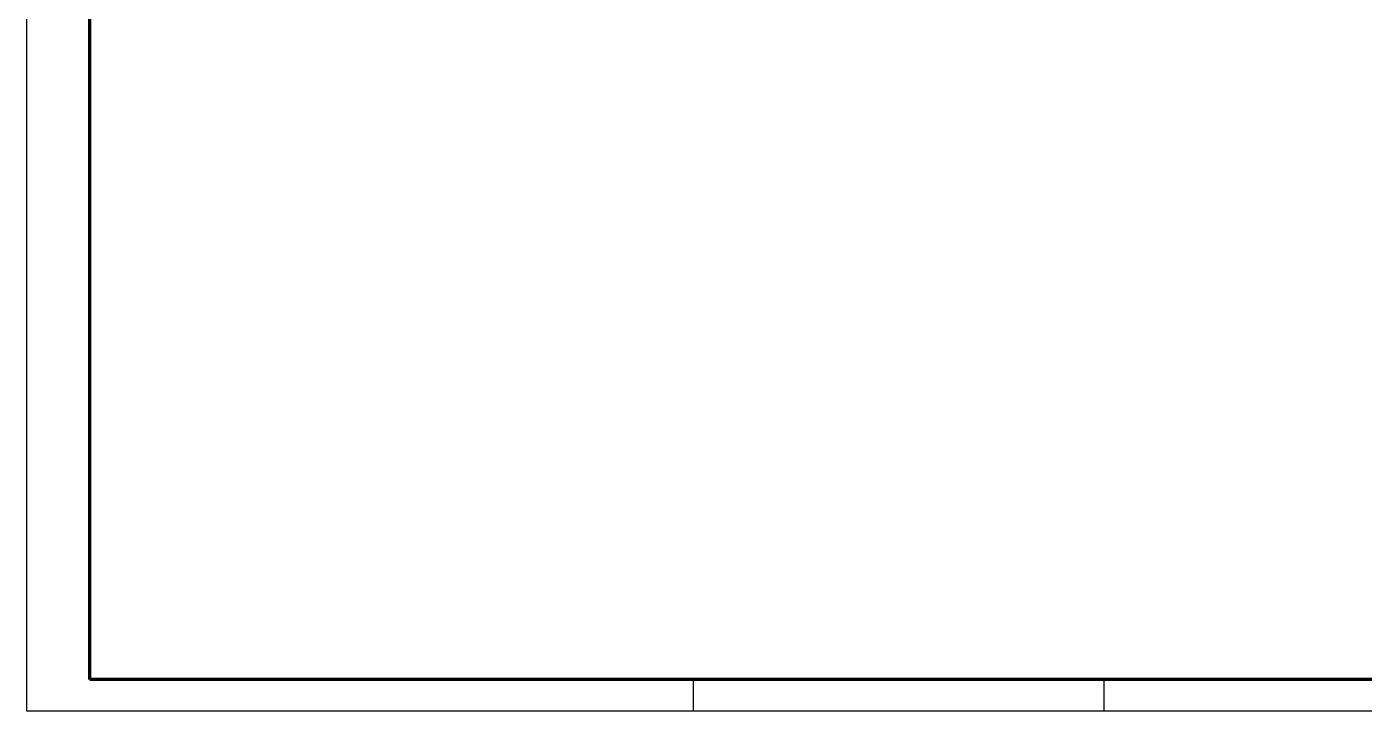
# Model space of a CAD drawing. Header units: metres. Extents: x 3615.8 to 3645.2, y 1798 to 1818.7.
# Drawn here: x 3615.81 to 3630.58, y 1797.96 to 1805.52 of the extents above; entities that cross this region are included whole.
import ezdxf

# ---------------------------------------------------------------- set-up
doc = ezdxf.new("R2010")
doc.units = ezdxf.units.M

msp = doc.modelspace()

# ---------------------------------------------------------------- linework, layer by layer
for p, q in [((3615.809, 1797.959), (3615.809, 1818.686)), ((3623.172, 1798.308), (3623.172, 1797.959)), ((3627.708, 1798.308), (3627.708, 1797.959)), ((3645.156, 1797.959), (3615.809, 1797.959))]:
    msp.add_line(p, q)
at = {"lineweight": 100}
for p, q in [((3616.507, 1798.308), (3616.507, 1818.338)), ((3644.807, 1798.308), (3616.507, 1798.308))]:
    msp.add_line(p, q, dxfattribs=at)

doc.saveas('drawing.dxf')
